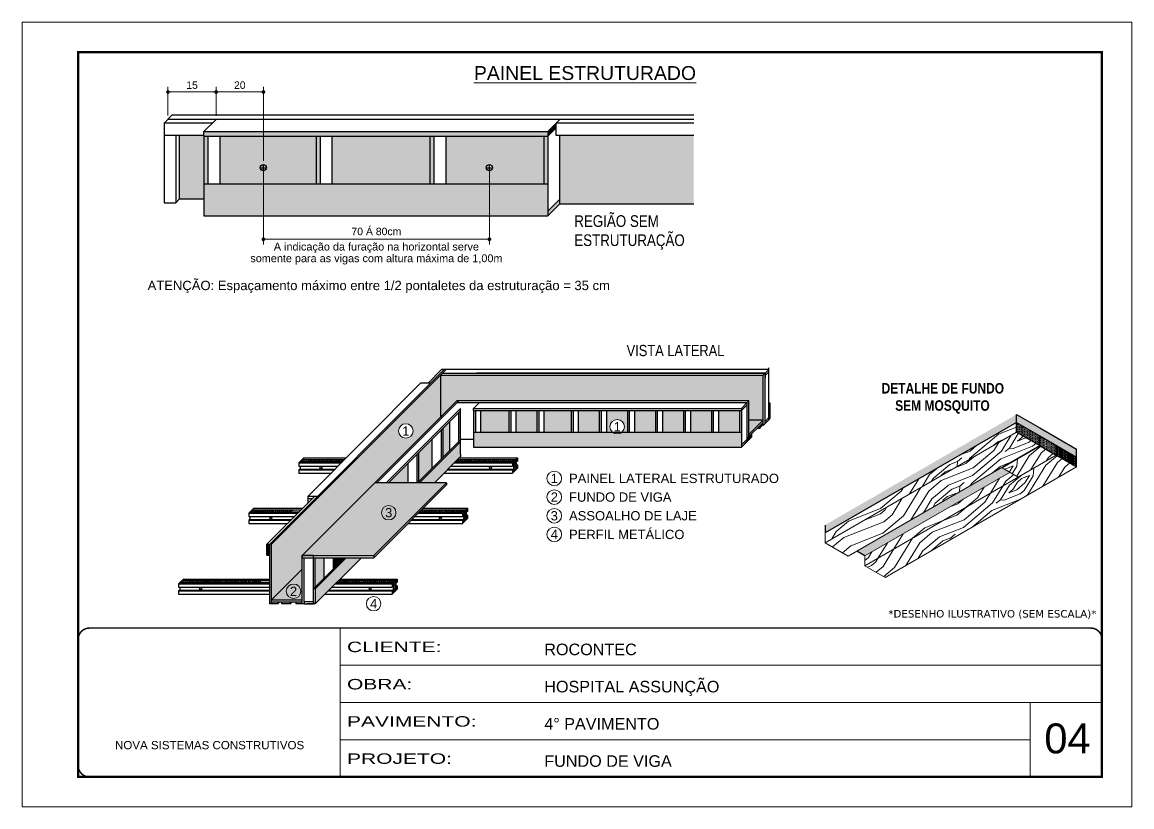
# Model space of a CAD drawing. Extents: x 3111 to 9365, y 861 to 5356.
# Drawn here: x 7866 to 9351, y 4306 to 5356 of the extents above; entities that cross this region are included whole.
import ezdxf
from ezdxf.enums import TextEntityAlignment as Align

# ---------------------------------------------------------------- set-up
doc = ezdxf.new("R2010")
doc.units = 0
doc.linetypes.add('CONTINUO', pattern=[0])
doc.linetypes.add('DASHED', pattern=[0.75, 0.5, -0.25])
for name, color, linetype, lineweight in [('CARIMBO', 255, 'Continuous', 9), ('Demarcação 1', 251, 'Continuous', 9), ('Folhas', 255, 'Continuous', 9), ('fundo', 100, 'Continuous', 9), ('Madeira', 126, 'Continuous', 18), ('SARRAFO DE PRESSAO', 251, 'DASHED', 9)]:
    doc.layers.add(name, color=color, linetype=linetype, lineweight=lineweight)
for name, color, linetype in [('COTA', 241, 'Continuous'), ('HACHURA MADEIRAS', 1, 'Continuous'), ('material do compensado', 7, 'Continuous'), ('texto', 7, 'Continuous')]:
    doc.layers.add(name, color=color, linetype=linetype)
doc.layers.add('Demarcação 2', color=254, linetype='Continuous', lineweight=9, true_color=0xe0e0e0)
doc.styles.add('ARIAL', font='arial.ttf')
doc.styles.add('CESAR1', font='arial.ttf', dxfattribs={"oblique": 15})
doc.styles.add('ROMANC', font='techb___.ttf', dxfattribs={"height": 2.5})
doc.styles.get("Standard").update_dxf_attribs({"font": 'arial.ttf'})
doc.styles.add('stylellllll', font='verdana.ttf', dxfattribs={"height": 2})
doc.styles.add('Tecnologia', font='')
doc.styles.add('texto', font='ARIALN.TTF')
doc.styles.get('Tecnologia').set_extended_font_data('Forgotten Futurist')
doc.dimstyles.new('1x', dxfattribs={"dimtxt": 10, "dimasz": 5, "dimexe": 7, "dimexo": 5, "dimgap": 4, "dimtad": 1, "dimdec": 1, "dimdsep": 46, "dimtxsty": 'Standard', "dimblk": 'DOT', "dimcen": 0.09, "dimclrd": 4, "dimclre": 4, "dimclrt": 2, "dimadec": 0, "dimazin": 2, "dimtfac": 1, "dimtdec": 1, "dimtmove": 0, "dimatfit": 3, "dimldrblk": 'DOT', "dimfxl": 1, "dimtolj": 1, "dimtzin": 0, "dimlwd": 9, "dimlwe": 9, "dimarcsym": 0})
pattern_1 = [(45, (5658.5056, 52995.7832), (0.99436891, 3.64601934), [4.6875, -0.9375, 0, -0.9375])]
pattern_2 = [(355, (-40468.17, 1958.94), (111.07494, 93.20294), [5.12645, -97.40264]), (85, (-40424.19, 1991.11), (-93.20294, 111.07494), [10.2529, -92.27619]), (40, (-40445.51, 1982.684), (8.936, 102.13894), [7.24881, -21.74642, 7.24881, -14.497615, 50.751904, -43.50449]), (40, (-40473.72, 1954.276), (8.936, 102.13894), [7.24983, -14.49967, 7.24983, -115.99871]), (40, (-40437.08, 1961.36), (8.936, 102.13894), [7.24983, -137.7482]), (40, (-40427.31, 1955.36), (8.936, 102.13894), [7.24983, -137.7482]), (40, (-40441.74, 1966.916), (8.936, 102.13894), [7.24983, -137.7482]), (40, (-40446.4, 1972.47), (8.936, 102.13894), [14.49967, -130.49838]), (40, (-40414.164, 2046.84), (8.936, 102.13894), [14.49967, -130.49838]), (40, (-40456.17, 1978.47), (8.936, 102.13894), [28.99933, -115.99871]), (40, (-40460.83, 1984.024), (8.936, 102.13894), [28.99933, -115.99871]), (40, (-40391.76, 2008.86), (8.936, 102.13894), [28.99933, -115.99871]), (40, (-40465.04, 1994.685), (8.936, 102.13894), [21.7497, -123.24834]), (40, (-40484.13, 2011.79), (8.936, 102.13894), [21.7497, -123.24834]), (40, (-40474.81, 2000.686), (8.936, 102.13894), [21.7497, -123.24834]), (40, (-40405.74, 2025.52), (8.936, 102.13894), [36.24951, -108.74853]), (40, (-40415.505, 2031.52), (8.936, 102.13894), [36.24951, -108.74853]), (40, (-40407.525, 2005.09), (8.936, 102.13894), [50.74931, -94.24873]), (21.56505, (-40457.06, 1968.257), (102.138945, -8.936), [11.4631, -217.79893]), (21.56505, (-40433.953, 1997.11), (102.138945, -8.936), [11.4631, -217.79893]), (21.56505, (-40439.954, 1987.344), (102.138945, -8.936), [11.4631, -217.79893]), (21.56505, (-40463.06, 1958.49), (102.138945, -8.936), [22.9262, -206.33583]), (21.56505, (-40438.613, 2002.665), (102.138945, -8.936), [34.3893, -194.87273]), (21.56505, (-40448.38, 2008.665), (102.138945, -8.936), [45.8524, -183.40963]), (21.56505, (-40458.147, 2014.666), (102.138945, -8.936), [45.8524, -183.40963]), (21.56505, (-40470.787, 2046.65), (102.138945, -8.936), [45.8524, -183.40963]), (21.56505, (-40471.68, 2036.434), (102.138945, -8.936), [57.3155, -171.94653]), (21.56505, (-40467.468, 2025.773), (102.138945, -8.936), [57.3155, -171.94653]), (58.43495, (-40435.293, 1981.79), (8.936, 102.138945), [11.4631, -217.79893]), (58.43495, (-40451.51, 1972.917), (8.936, 102.138945), [11.4631, -217.79893]), (58.43495, (-40468.17, 1958.936), (8.936, 102.138945), [22.9262, -206.33583]), (58.43495, (-40436.187, 1971.576), (8.936, 102.138945), [22.9262, -206.33583]), (58.43495, (-40478.83, 1954.723), (8.936, 102.138945), [34.3893, -194.87273]), (58.43495, (-40489.044, 1955.617), (8.936, 102.138945), [45.8524, -183.40963]), (58.43495, (-40396.67, 1952.68), (8.936, 102.138945), [45.8524, -183.40963]), (58.43495, (-40431.527, 1966.023), (8.936, 102.138945), [45.8524, -183.40963]), (58.43495, (-40411.993, 1954.02), (8.936, 102.138945), [57.3155, -171.94653]), (58.43495, (-40421.76, 1960.02), (8.936, 102.138945), [57.3155, -171.94653])]
pattern_3 = [(0, (-29575.652, -5795.0151), (0.82275303, 1.645506056), [0, -1.645506056])]

# ---------------------------------------------------------------- blocks, each defined once
blk = doc.blocks.new('9999999999')
at = {"color": 30, "linetype": 'CONTINUO'}
for p, q in [((98564.6, 34230.2), (98564.6, 34429.4)), ((98564.6, 34379.6), (99584, 34379.6)), ((98564.6, 34329.8), (99488, 34329.8)), ((99584, 34329.8), (99488, 34329.8)), ((99488, 34329.8), (99488, 34230.2)), ((98564.6, 34280), (99488, 34280))]:
    blk.add_line(p, q, dxfattribs=at)
at = {"color": 30, "linetype": 'CONTINUO', "const_width": 2}
blk.add_lwpolyline([(99584, 34230.2), (99584, 34414.4, 0.414214), (99569, 34429.4), (98229, 34429.4, 0.414214), (98214, 34414.4), (98214, 34245.2, 0.414214), (98229, 34230.2), (99584, 34230.2)], format="xyb", dxfattribs=at)
at = {"layer": 'Folhas'}
blk.add_lwpolyline([(98139, 34190.2), (99624, 34190.2), (99624, 35240.2), (98139, 35240.2)], close=True, dxfattribs=at)
at = {"layer": 'Folhas', "color": 30, "const_width": 3}
blk.add_lwpolyline([(98214, 34230.2), (99584, 34230.2), (99584, 35200.2), (98214, 35200.2)], close=True, dxfattribs=at)
at = {"color": 7, "linetype": 'Continuous', "ltscale": 5, "style": 'ARIAL'}
for s, height, p in [('ROCONTEC', 15.48, (98837.7, 34393.1)), ('HOSPITAL ASSUNÇÃO', 15.483, (98837.7, 34343.3)), ('4° PAVIMENTO', 15.483, (98837.7, 34293.5)), ('NOVA SISTEMAS CONSTRUTIVOS', 11.059, (98263.2, 34267.2)), ('FUNDO DE VIGA', 15.483, (98837.7, 34243.7))]:
    blk.add_text(s, height=height, dxfattribs=at).set_placement(p)
at = {"layer": 'Folhas', "color": 7, "style": 'Tecnologia', "width": 1.5}
for s, p in [('CLIENTE:', (98573.7, 34397.2)), ('OBRA:', (98573.7, 34347.3)), ('PAVIMENTO:', (98573.7, 34297.5)), ('PROJETO:', (98573.7, 34247.7))]:
    blk.add_text(s, height=14, dxfattribs=at).set_placement(p)
blk = doc.blocks.new('_Dot')
at = {"color": 0, "linetype": 'ByBlock', "lineweight": -2}
blk.add_line((-0.5, 0), (-1, 0), dxfattribs=at)
at = {"color": 0, "linetype": 'ByBlock', "const_width": 0.5}
blk.add_lwpolyline([(-0.25, 0, 1), (0.25, 0, 1)], format="xyb", close=True, dxfattribs=at)
blk = doc.blocks.new('*D17')
at = {"layer": 'COTA', "color": 4, "lineweight": 9, "transparency": 16777216}
for p, q in [((8061.1, 5231.7), (8061.1, 5270.1)), ((8066.1, 5263.1), (8120.5, 5263.1)), ((8125.5, 5231.3), (8125.5, 5270.1))]:
    blk.add_line(p, q, dxfattribs=at)
at = {"layer": 'Defpoints', "color": 0, "transparency": 16777216}
for p in [(8125.5, 5263.1), (8061.1, 5226.7), (8125.5, 5226.3)]:
    blk.add_point(p, dxfattribs=at)
at = {"layer": 'COTA', "color": 4, "lineweight": 9, "transparency": 16777216, "xscale": 5, "yscale": 5, "zscale": 5, "rotation": 180}
blk.add_blockref('_Dot', (8061.1, 5263.1), dxfattribs=at)
at = {"layer": 'COTA', "color": 4, "lineweight": 9, "transparency": 16777216, "xscale": 5, "yscale": 5, "zscale": 5}
blk.add_blockref('_Dot', (8125.5, 5263.1), dxfattribs=at)
at = {"layer": 'COTA', "color": 2, "transparency": 16777216, "insert": (8093.3, 5272.2), "char_height": 10, "attachment_point": 5}
blk.add_mtext('\\A1;15', dxfattribs=at)
blk = doc.blocks.new('*D18')
at = {"layer": 'COTA', "color": 4, "lineweight": 9, "transparency": 16777216}
for p, q in [((8125.5, 5231.3), (8125.5, 5270.1)), ((8130.5, 5263.1), (8183.8, 5263.1)), ((8188.8, 5170.9), (8188.8, 5270.1))]:
    blk.add_line(p, q, dxfattribs=at)
at = {"layer": 'Defpoints', "color": 0, "transparency": 16777216}
for p in [(8188.8, 5263.1), (8125.5, 5226.3), (8188.8, 5165.9)]:
    blk.add_point(p, dxfattribs=at)
at = {"layer": 'COTA', "color": 4, "lineweight": 9, "transparency": 16777216, "xscale": 5, "yscale": 5, "zscale": 5, "rotation": 180}
blk.add_blockref('_Dot', (8125.5, 5263.1), dxfattribs=at)
at = {"layer": 'COTA', "color": 4, "lineweight": 9, "transparency": 16777216, "xscale": 5, "yscale": 5, "zscale": 5}
blk.add_blockref('_Dot', (8188.8, 5263.1), dxfattribs=at)
at = {"layer": 'COTA', "color": 2, "transparency": 16777216, "insert": (8157.2, 5272.2), "char_height": 10, "attachment_point": 5}
blk.add_mtext('\\A1;20', dxfattribs=at)
blk = doc.blocks.new('*D19')
at = {"layer": 'COTA', "color": 4, "lineweight": 9, "transparency": 16777216}
for p, q in [((8188.8, 5160.9), (8188.8, 5059)), ((8491.3, 5160.9), (8491.3, 5059)), ((8193.8, 5066), (8486.3, 5066))]:
    blk.add_line(p, q, dxfattribs=at)
at = {"layer": 'Defpoints', "color": 0, "transparency": 16777216}
for p in [(8188.8, 5165.9), (8491.3, 5165.9), (8491.3, 5066)]:
    blk.add_point(p, dxfattribs=at)
at = {"layer": 'COTA', "color": 4, "lineweight": 9, "transparency": 16777216, "xscale": 5, "yscale": 5, "zscale": 5, "rotation": 180}
blk.add_blockref('_Dot', (8188.8, 5066), dxfattribs=at)
at = {"layer": 'COTA', "color": 4, "lineweight": 9, "transparency": 16777216, "xscale": 5, "yscale": 5, "zscale": 5}
blk.add_blockref('_Dot', (8491.3, 5066), dxfattribs=at)
at = {"layer": 'COTA', "color": 2, "transparency": 16777216, "insert": (8340, 5076.4), "char_height": 10, "attachment_point": 5}
blk.add_mtext('\\A1;70 Á 80cm', dxfattribs=at)

msp = doc.modelspace()

# ---------------------------------------------------------------- hatches: boundary and pattern name
for points in [[(8580.69, 5215.11), (8580.69, 5221.49), (8569.34, 5210.23), (8569.34, 5203.86)], [(8411.74, 5140.14), (8417.07, 5140.14), (8417.07, 5203.86), (8411.74, 5203.86)], [(8857.6, 4816.8), (8857.6, 4820.99), (8853.37, 4816.8), (8853.37, 4812.6)], [(8842.43, 4805.95), (8836.45, 4800.02), (8836.45, 4795.82), (8842.43, 4801.76)], [(8197.21, 4657.98), (8193.55, 4657.98), (8193.55, 4643.12), (8197.21, 4643.12)]]:
    msp.add_hatch(color=256).paths.add_polyline_path(points)
at = {"linetype": 'ByBlock', "ltscale": 2}
for points in [[(8109.18, 5140.15), (8114.5, 5140.15), (8114.5, 5203.75), (8109.18, 5203.75)], [(8569.34, 5210.23), (8109.29, 5210.23), (8109.29, 5203.86), (8569.34, 5203.86)], [(8259.36, 5140.14), (8264.69, 5140.14), (8264.69, 5203.75), (8259.36, 5203.75)], [(8867.23, 4846.59), (8865.21, 4846.59), (8865.21, 4844.35)], [(8450.31, 4792.65), (8452.66, 4795), (8452.66, 4836.44), (8450.31, 4834.09)], [(8469.96, 4807.89), (8472.4, 4807.89), (8472.4, 4836.6), (8469.96, 4836.6)], [(8517.24, 4807.89), (8519.68, 4807.89), (8519.68, 4836.6), (8517.24, 4836.6)], [(8554.77, 4807.89), (8557.21, 4807.89), (8557.21, 4836.6), (8554.77, 4836.6)], [(8600.7, 4807.89), (8603.14, 4807.89), (8603.14, 4836.6), (8600.7, 4836.6)], [(8638.24, 4807.89), (8640.67, 4807.89), (8640.68, 4836.6), (8638.24, 4836.6)], [(8675.77, 4807.89), (8678.21, 4807.89), (8678.21, 4836.6), (8675.77, 4836.6)], [(8713.3, 4807.89), (8715.74, 4807.89), (8715.74, 4836.6), (8713.3, 4836.6)], [(8750.84, 4807.89), (8753.28, 4807.89), (8753.28, 4836.6), (8750.84, 4836.6)], [(8788.37, 4807.89), (8790.81, 4807.89), (8790.81, 4836.6), (8788.37, 4836.6)], [(8825.9, 4807.89), (8828.34, 4807.89), (8828.34, 4836.6), (8825.9, 4836.6)], [(8426.97, 4771.79), (8429.32, 4774.14), (8429.32, 4813.44), (8426.97, 4811.09)], [(8450.42, 4792.76), (8450.42, 4795.24), (8397.02, 4741.84), (8397.02, 4739.95), (8397.61, 4739.95)], [(8396.91, 4780.7), (8394.56, 4778.34), (8394.56, 4739.85), (8396.91, 4739.85)], [(8299.75, 4639.82), (8297.18, 4639.82), (8255.73, 4598.37), (8258.29, 4598.37)], [(8282.54, 4625.18), (8284.89, 4627.53), (8284.89, 4639.72), (8282.54, 4639.72)]]:
    msp.add_hatch(color=256, dxfattribs=at).paths.add_polyline_path(points)
h = msp.add_hatch(color=256)
h.paths.add_polyline_path([(8569.34, 5103.6), (8569.34, 5097.23), (8585.57, 5113.32), (8585.57, 5119.69)])
h.paths.add_polyline_path([(8564.02, 5140.14), (8569.34, 5140.14), (8569.34, 5203.86), (8564.02, 5203.86)])
at = {"linetype": 'Continuous', "ltscale": 1.5}
h = msp.add_hatch(dxfattribs=at)
h.set_pattern_fill('ANSI36', color=256, scale=15, style=0)
h.set_pattern_definition(pattern_1)
h.paths.add_polyline_path([(8240.97, 4771.27), (8238.47, 4768.77), (8295.03, 4768.77), (8297.53, 4771.27)])
h = msp.add_hatch(dxfattribs=at)
h.set_pattern_fill('ANSI36', color=256, scale=15, style=0)
h.set_pattern_definition(pattern_1)
h.paths.add_polyline_path([(8526.66, 4771.27), (8448.93, 4771.27), (8446.43, 4768.77), (8524.16, 4768.77)])
h.paths.add_polyline_path([(8526.66, 4771.27), (8524.16, 4768.77), (8524.16, 4755.15), (8526.66, 4757.66)])
h = msp.add_hatch(dxfattribs=at)
h.set_pattern_fill('ANSI36', color=256, scale=15, style=0)
h.set_pattern_definition(pattern_1)
h.paths.add_polyline_path([(8173.99, 4703.9), (8171.49, 4701.4), (8228.05, 4701.4), (8230.55, 4703.9)])
h = msp.add_hatch(dxfattribs=at)
h.set_pattern_fill('ANSI36', color=256, scale=15, style=0)
h.set_pattern_definition(pattern_1)
h.paths.add_polyline_path([(8459.68, 4703.9), (8457.18, 4701.4), (8457.18, 4687.78), (8459.68, 4690.29)])
h.paths.add_polyline_path([(8400.68, 4703.9), (8398.17, 4701.4), (8457.18, 4701.4), (8459.68, 4703.9)])
h = msp.add_hatch(dxfattribs=at)
h.set_pattern_fill('ANSI36', color=256, scale=15, style=0)
h.set_pattern_definition(pattern_1)
h.paths.add_polyline_path([(8079.92, 4609.28), (8077.42, 4606.77), (8184.89, 4606.77), (8184.89, 4609.28)])
h = msp.add_hatch(dxfattribs=at)
h.set_pattern_fill('ANSI36', color=256, scale=15, style=0)
h.set_pattern_definition(pattern_1)
h.paths.add_polyline_path([(8365.61, 4609.28), (8363.1, 4606.77), (8363.1, 4593.16), (8365.61, 4595.67)])
h.paths.add_polyline_path([(8289.51, 4609.28), (8287, 4606.77), (8363.1, 4606.77), (8365.61, 4609.28)])
at = {"linetype": 'ByBlock', "ltscale": 2}
h = msp.add_hatch(color=256, dxfattribs=at)
h.paths.add_polyline_path([(8207.99, 4580.99), (8199.77, 4580.99), (8199.77, 4578.07), (8207.99, 4578.07)])
h.paths.add_polyline_path([(8224.29, 4580.99), (8213.5, 4580.99), (8213.5, 4578.07), (8224.29, 4578.07)])
h.paths.add_polyline_path([(8240.84, 4580.99), (8232.62, 4580.99), (8232.62, 4578.07), (8240.84, 4578.07)])
at = {"layer": 'Demarcação 1'}
h = msp.add_hatch(color=256, dxfattribs=at)
h.paths.add_polyline_path([(8219.5, 4594.88, 1), (8238.86, 4594.88, 1)], flags=17)
h.paths.add_polyline_path([(8240.84, 4642.59), (8425.88, 4827.63), (8425.88, 4884.1), (8425.88, 4884.1), (8199.77, 4657.99), (8199.77, 4583.55), (8240.84, 4624.62)])
h.paths.add_polyline_path([(8369.7, 4809.42, -1), (8389.05, 4809.42, -1)], flags=16)
h.paths.add_polyline_path([(8221.3, 4585.63), (8237.06, 4585.63), (8237.06, 4604.19), (8221.3, 4604.19)], flags=24)
h.paths.add_polyline_path([(8371.5, 4800.17), (8387.25, 4800.17), (8387.25, 4818.72), (8371.5, 4818.72)], flags=24)
for points in [[(8425.88, 4827.63), (8447.82, 4849.57), (8838.39, 4849.57), (8838.39, 4823.94), (8857.6, 4823.94), (8857.6, 4884.1), (8425.88, 4884.1)], [(8838.39, 4823.94), (8838.39, 4804.88), (8857.6, 4823.94)]]:
    msp.add_hatch(color=256, dxfattribs=at).paths.add_polyline_path(points)
h = msp.add_hatch(color=256, dxfattribs=at)
h.paths.add_polyline_path([(8199.77, 4583.55), (8240.84, 4583.55), (8240.84, 4624.62)])
h.paths.add_polyline_path([(8219.5, 4594.88, -1), (8238.86, 4594.88, -1)], flags=16)
h.paths.add_polyline_path([(8221.3, 4585.63), (8237.06, 4585.63), (8237.06, 4604.19), (8221.3, 4604.19)], flags=24)
at = {"layer": 'Demarcação 2'}
for points in [[(8109.29, 5203.86), (8109.29, 5203.86), (8109.29, 5204.92), (8076.3, 5204.92), (8076.3, 5119.7), (8109.29, 5119.7)], [(8130.84, 5140.15), (8259.47, 5140.14), (8259.47, 5203.86), (8130.84, 5203.86)], [(8281.02, 5140.14), (8411.74, 5140.14), (8411.74, 5203.86), (8281.02, 5203.86)], [(8585.57, 5204.92), (8585.57, 5113.32), (8764.85, 5113.32), (8764.85, 5204.92)], [(8569.34, 5140.14), (8109.29, 5140.15), (8109.29, 5103.6), (8109.29, 5097.23), (8569.34, 5097.23)], [(8479.93, 4807.89), (8517.34, 4807.89), (8517.34, 4836.71), (8479.93, 4836.71)], [(8527.21, 4807.89), (8554.88, 4807.89), (8554.88, 4836.71), (8527.21, 4836.71)], [(8564.74, 4807.89), (8600.81, 4807.89), (8600.81, 4836.71), (8564.74, 4836.71)], [(8610.68, 4807.89), (8638.34, 4807.89), (8638.34, 4836.71), (8610.68, 4836.71)], [(8685.74, 4807.89), (8713.41, 4807.89), (8713.41, 4836.71), (8685.74, 4836.71)], [(8723.28, 4807.89), (8750.94, 4807.89), (8750.94, 4836.71), (8723.28, 4836.71)], [(8760.81, 4807.89), (8788.48, 4807.89), (8788.48, 4836.71), (8760.81, 4836.71)], [(8798.34, 4807.89), (8826.01, 4807.89), (8826.01, 4836.71), (8798.34, 4836.71)], [(8429.43, 4774.25), (8438.1, 4782.92), (8438.1, 4821.88), (8429.43, 4813.21)], [(8397.02, 4741.84), (8414.76, 4759.58), (8414.76, 4798.54), (8397.02, 4780.8)], [(8828.45, 4807.89), (8668.78, 4807.89, -0.3830345), (8655.85, 4807.89), (8470.07, 4807.89), (8470.07, 4787.89), (8828.45, 4787.89)], [(8452.77, 4778.03), (8452.77, 4795.11), (8397.61, 4739.95), (8417.61, 4739.95), (8452.76, 4775.11)], [(8356.17, 4739.95), (8382.35, 4739.95), (8382.35, 4766.13)], [(8258.08, 4600.72), (8270.33, 4612.97), (8270.33, 4639.82), (8258.08, 4639.82)], [(8320.05, 4639.82), (8314.56, 4639.82), (8299.75, 4639.82), (8258.29, 4598.37), (8258.29, 4578.07)], [(8285, 4627.64), (8297.18, 4639.82), (8285, 4639.82)]]:
    msp.add_hatch(color=256, dxfattribs=at).paths.add_polyline_path(points)
h = msp.add_hatch(color=256, dxfattribs=at)
h.paths.add_polyline_path([(8487.07, 5161.68, -1), (8495.43, 5161.68, -1)], flags=16)
h.paths.add_polyline_path([(8433.29, 5140.14), (8564.02, 5140.14), (8564.02, 5203.86), (8433.29, 5203.86)])
h = msp.add_hatch(color=256, dxfattribs=at)
h.paths.add_polyline_path([(8671.99, 4815.09, -1), (8652.64, 4815.09, -1)], flags=16)
h.paths.add_polyline_path([(8654.44, 4805.84), (8670.19, 4805.84), (8670.19, 4824.39), (8654.44, 4824.39)], flags=24)
h.paths.add_polyline_path([(8648.21, 4807.89), (8675.88, 4807.89), (8675.88, 4836.71), (8648.21, 4836.71)])
h = msp.add_hatch(color=256, dxfattribs=at)
h.paths.add_polyline_path([(8240.84, 4642.59), (8243.41, 4642.59), (8255.73, 4642.59), (8336.48, 4642.59), (8433.84, 4739.95), (8338.2, 4739.95)])
h.paths.add_polyline_path([(8348.58, 4690.57), (8364.45, 4690.57), (8364.45, 4709.46), (8348.58, 4709.46)], flags=24)
at = {"layer": 'fundo'}
h = msp.add_hatch(color=252, dxfattribs=at)
h.dxf.hatch_style = 1
h.paths.add_polyline_path([(8940.49, 4683.61), (8940.49, 4672.95), (9196.64, 4820.84), (9196.64, 4831.49)])
h = msp.add_hatch(color=252, dxfattribs=at)
h.dxf.hatch_style = 1
h.paths.add_polyline_path([(9227.72, 4813.55), (9196.64, 4831.49), (9196.64, 4820.84), (9227.72, 4802.89), (9277.05, 4774.41), (9277.05, 4785.06)])
h = msp.add_hatch(color=252, dxfattribs=at)
h.dxf.hatch_style = 1
h.paths.add_polyline_path([(9188.01, 4754.1), (9177.64, 4760.08), (9177.64, 4760.96), (8982.85, 4648.5), (8993.77, 4642.19)])
at = {"layer": 'HACHURA MADEIRAS'}
h = msp.add_hatch(dxfattribs=at)
h.set_pattern_fill('DOTS', scale=1.036539)
h.set_pattern_definition(pattern_3)
h.paths.add_polyline_path([(9227.72, 4789.87), (9227.72, 4802.89), (9196.64, 4820.84), (9196.64, 4807.81)])
h = msp.add_hatch(dxfattribs=at)
h.set_pattern_fill('DOTS', scale=1.036539)
h.set_pattern_definition(pattern_3)
h.paths.add_polyline_path([(9228.48, 4802.46), (9228.48, 4789.43), (9249.61, 4777.23), (9249.61, 4790.25)])
h = msp.add_hatch(dxfattribs=at)
h.set_pattern_fill('DOTS', scale=1.036539)
h.set_pattern_definition(pattern_3)
h.paths.add_polyline_path([(9249.92, 4790.08), (9249.92, 4777.05), (9277.05, 4761.39), (9277.05, 4774.41)])
at = {"layer": 'Madeira'}
h = msp.add_hatch(dxfattribs=at)
h.set_pattern_fill('PATRON00077', color=256, scale=102.529099, angle=355, pattern_type=2)
h.set_pattern_definition(pattern_2)
h.paths.add_polyline_path([(8940.49, 4672.95), (8940.49, 4659.93), (9196.64, 4807.81), (9196.64, 4820.84)])
h = msp.add_hatch(dxfattribs=at)
h.set_pattern_fill('PATRON00077', color=256, scale=102.529099, angle=355, pattern_type=2)
h.set_pattern_definition([(355, (-9365.65, -67281.63), (111.07494, 93.20294), [5.12645, -97.40264]), (85, (-9321.67, -67249.46), (-93.20294, 111.07494), [10.25291, -92.27619]), (40, (-9342.99, -67257.886), (8.936, 102.138945), [7.248807, -21.74642, 7.248807, -14.497615, 50.751904, -43.504487]), (40, (-9371.205, -67286.29), (8.936, 102.138945), [7.24983, -14.499665, 7.24983, -115.99871]), (40, (-9334.56, -67279.21), (8.936, 102.138945), [7.24983, -137.74821]), (40, (-9324.795, -67285.21), (8.936, 102.138945), [7.24983, -137.74821]), (40, (-9339.22, -67273.65), (8.936, 102.138945), [7.24983, -137.74821]), (40, (-9343.88, -67268.1), (8.936, 102.138945), [14.49967, -130.49838]), (40, (-9311.646, -67193.73), (8.936, 102.138945), [14.49967, -130.49838]), (40, (-9353.65, -67262.1), (8.936, 102.138945), [28.99933, -115.99871]), (40, (-9358.31, -67256.545), (8.936, 102.138945), [28.99933, -115.99871]), (40, (-9289.24, -67231.71), (8.936, 102.138945), [28.99933, -115.99871]), (40, (-9362.52, -67245.885), (8.936, 102.138945), [21.7497, -123.24834]), (40, (-9381.61, -67228.78), (8.936, 102.138945), [21.7497, -123.24834]), (40, (-9372.29, -67239.884), (8.936, 102.138945), [21.7497, -123.24834]), (40, (-9303.22, -67215.05), (8.936, 102.138945), [36.24951, -108.74853]), (40, (-9312.99, -67209.05), (8.936, 102.138945), [36.24951, -108.74853]), (40, (-9305.01, -67235.48), (8.936, 102.138945), [50.74931, -94.24873]), (21.56505, (-9354.544, -67272.313), (102.138945, -8.936), [11.4631, -217.79893]), (21.56505, (-9331.435, -67243.46), (102.138945, -8.936), [11.4631, -217.79893]), (21.56505, (-9337.436, -67253.226), (102.138945, -8.936), [11.4631, -217.79893]), (21.56505, (-9360.544, -67282.08), (102.138945, -8.936), [22.9262, -206.33583]), (21.56505, (-9336.095, -67237.905), (102.138945, -8.936), [34.3893, -194.87273]), (21.56505, (-9345.86, -67231.904), (102.138945, -8.936), [45.8524, -183.40963]), (21.56505, (-9355.63, -67225.904), (102.138945, -8.936), [45.8524, -183.40963]), (21.56505, (-9368.27, -67193.92), (102.138945, -8.936), [45.8524, -183.40963]), (21.56505, (-9369.163, -67204.136), (102.138945, -8.936), [57.31551, -171.94653]), (21.56505, (-9364.95, -67214.796), (102.138945, -8.936), [57.31551, -171.94653]), (58.43495, (-9332.775, -67258.78), (8.936, 102.138945), [11.4631, -217.79893]), (58.43495, (-9348.99, -67267.653), (8.936, 102.138945), [11.4631, -217.79893]), (58.43495, (-9365.65, -67281.633), (8.936, 102.138945), [22.9262, -206.33583]), (58.43495, (-9333.67, -67268.993), (8.936, 102.138945), [22.9262, -206.33583]), (58.43495, (-9376.31, -67285.847), (8.936, 102.138945), [34.3893, -194.87273]), (58.43495, (-9386.526, -67284.953), (8.936, 102.138945), [45.8524, -183.40963]), (58.43495, (-9294.154, -67287.89), (8.936, 102.138945), [45.8524, -183.40963]), (58.43495, (-9329.01, -67274.547), (8.936, 102.138945), [45.8524, -183.40963]), (58.43495, (-9309.475, -67286.55), (8.936, 102.138945), [57.31551, -171.94653]), (58.43495, (-9319.24, -67280.548), (8.936, 102.138945), [57.31551, -171.94653])])
h.paths.add_polyline_path([(8940.49, 4659.93), (8971.57, 4641.98), (9227.72, 4789.87), (9196.64, 4807.81)])
h = msp.add_hatch(dxfattribs=at)
h.set_pattern_fill('PATRON00077', color=256, scale=102.529099, angle=355, pattern_type=2)
h.set_pattern_definition([(355, (-40490.13, 1971.68), (111.07494, 93.20294), [5.12645, -97.40264]), (85, (-40446.15, 2003.85), (-93.20294, 111.07494), [10.2529, -92.27619]), (40, (-40467.47, 1995.42), (8.936, 102.13894), [7.24881, -21.74642, 7.24881, -14.497615, 50.751904, -43.50449]), (40, (-40495.69, 1967.016), (8.936, 102.13894), [7.24983, -14.49967, 7.24983, -115.99871]), (40, (-40459.045, 1974.1), (8.936, 102.13894), [7.24983, -137.7482]), (40, (-40449.28, 1968.1), (8.936, 102.13894), [7.24983, -137.7482]), (40, (-40463.705, 1979.656), (8.936, 102.13894), [7.24983, -137.7482]), (40, (-40468.365, 1985.21), (8.936, 102.13894), [14.49967, -130.49838]), (40, (-40436.13, 2059.58), (8.936, 102.13894), [14.49967, -130.49838]), (40, (-40478.13, 1991.21), (8.936, 102.13894), [28.99933, -115.99871]), (40, (-40482.79, 1996.764), (8.936, 102.13894), [28.99933, -115.99871]), (40, (-40413.72, 2021.6), (8.936, 102.13894), [28.99933, -115.99871]), (40, (-40487.006, 2007.424), (8.936, 102.13894), [21.7497, -123.24834]), (40, (-40506.09, 2024.53), (8.936, 102.13894), [21.7497, -123.24834]), (40, (-40496.77, 2013.425), (8.936, 102.13894), [21.7497, -123.24834]), (40, (-40427.7, 2038.26), (8.936, 102.13894), [36.24951, -108.74853]), (40, (-40437.47, 2044.26), (8.936, 102.13894), [36.24951, -108.74853]), (40, (-40429.49, 2017.83), (8.936, 102.13894), [50.74931, -94.24873]), (21.56505, (-40479.026, 1980.996), (102.138945, -8.936), [11.4631, -217.79893]), (21.56505, (-40455.917, 2009.85), (102.138945, -8.936), [11.4631, -217.79893]), (21.56505, (-40461.918, 2000.083), (102.138945, -8.936), [11.4631, -217.79893]), (21.56505, (-40485.026, 1971.23), (102.138945, -8.936), [22.9262, -206.33583]), (21.56505, (-40460.577, 2015.404), (102.138945, -8.936), [34.3893, -194.87273]), (21.56505, (-40470.344, 2021.405), (102.138945, -8.936), [45.8524, -183.40963]), (21.56505, (-40480.11, 2027.405), (102.138945, -8.936), [45.8524, -183.40963]), (21.56505, (-40492.75, 2059.387), (102.138945, -8.936), [45.8524, -183.40963]), (21.56505, (-40493.645, 2049.174), (102.138945, -8.936), [57.3155, -171.94653]), (21.56505, (-40489.43, 2038.513), (102.138945, -8.936), [57.3155, -171.94653]), (58.43495, (-40457.258, 1994.53), (8.936, 102.138945), [11.4631, -217.79893]), (58.43495, (-40473.47, 1985.656), (8.936, 102.138945), [11.4631, -217.79893]), (58.43495, (-40490.133, 1971.676), (8.936, 102.138945), [22.9262, -206.33583]), (58.43495, (-40458.15, 1984.316), (8.936, 102.138945), [22.9262, -206.33583]), (58.43495, (-40500.794, 1967.462), (8.936, 102.138945), [34.3893, -194.87273]), (58.43495, (-40511.01, 1968.356), (8.936, 102.138945), [45.8524, -183.40963]), (58.43495, (-40418.636, 1965.42), (8.936, 102.138945), [45.8524, -183.40963]), (58.43495, (-40453.49, 1978.76), (8.936, 102.138945), [45.8524, -183.40963]), (58.43495, (-40433.957, 1966.76), (8.936, 102.138945), [57.3155, -171.94653]), (58.43495, (-40443.724, 1972.76), (8.936, 102.138945), [57.3155, -171.94653])])
h.paths.add_polyline_path([(9198.78, 4747.88), (9249.61, 4777.23), (9227.95, 4789.79), (9177.64, 4760.08)])
h = msp.add_hatch(dxfattribs=at)
h.set_pattern_fill('PATRON00077', color=256, scale=102.529099, angle=355, pattern_type=2)
h.set_pattern_definition(pattern_2)
h.paths.add_polyline_path([(9020.92, 4613.51), (9277.05, 4761.39), (9249.92, 4777.05), (8993.87, 4629.22)])
h = msp.add_hatch(dxfattribs=at)
h.set_pattern_fill('PATRON00077', color=256, scale=102.529099, angle=355, pattern_type=2)
h.set_pattern_definition(pattern_2)
h.paths.add_polyline_path([(9199.14, 4747.67), (9187.86, 4754.18), (8993.7, 4642.15), (8993.77, 4629.17)])

# ---------------------------------------------------------------- linework, layer by layer
at = {"linetype": 'ByBlock', "ltscale": 2}
for p, q in [((8055.86, 5221.49), (8066.3, 5231.93)), ((8055.86, 5221.49), (8055.86, 5204.92)), ((8125.51, 5226.32), (8109.29, 5210.23)), ((8585.57, 5226.32), (8569.34, 5210.23)), ((8580.69, 5215.11), (8569.34, 5203.86)), ((8580.69, 5204.92), (8580.69, 5221.49)), ((8055.86, 5204.92), (8055.86, 5114.86)), ((8071.46, 5204.92), (8071.46, 5114.86)), ((8076.3, 5204.92), (8076.3, 5119.7)), ((8109.29, 5210.23), (8569.35, 5210.23)), ((8109.29, 5203.86), (8109.29, 5210.23)), ((8109.29, 5203.86), (8109.29, 5097.23)), ((8109.29, 5203.86), (8109.29, 5103.6)), ((8109.29, 5203.86), (8569.34, 5203.86)), ((8114.61, 5203.86), (8114.61, 5140.15)), ((8130.84, 5140.15), (8130.84, 5203.86)), ((8259.47, 5203.86), (8259.47, 5140.14)), ((8264.8, 5203.86), (8264.8, 5140.14)), ((8281.02, 5140.14), (8281.02, 5203.86)), ((8411.74, 5203.86), (8411.74, 5140.14)), ((8417.07, 5203.86), (8417.07, 5140.14)), ((8433.29, 5140.14), (8433.29, 5203.86)), ((8564.02, 5203.86), (8564.02, 5140.14)), ((8569.34, 5210.23), (8569.34, 5097.23)), ((8585.57, 5113.32), (8585.57, 5204.92)), ((8071.46, 5114.86), (8076.3, 5119.7)), ((8109.29, 5119.7), (8076.3, 5119.7)), ((8109.29, 5119.7), (8076.3, 5119.7)), ((8585.57, 5119.69), (8569.34, 5103.6)), ((8585.57, 5113.32), (8569.34, 5097.23)), ((8865.21, 4888.79), (8860.16, 4883.79)), ((8340.77, 4739.95), (8450.38, 4849.57)), ((8477.5, 4847), (8470.07, 4839.63)), ((8835.88, 4847), (8828.45, 4839.63)), ((8835.88, 4844.08), (8828.45, 4836.71)), ((8835.88, 4847), (8838.39, 4849.57)), ((8835.88, 4847), (8835.88, 4795.25)), ((8865.21, 4844.35), (8867.23, 4846.59)), ((8867.23, 4846.59), (8865.21, 4846.59)), ((8867.23, 4826.59), (8867.23, 4846.59)), ((8450.42, 4792.76), (8450.42, 4834.2)), ((8452.77, 4778.03), (8452.77, 4836.55)), ((8470.07, 4839.63), (8828.45, 4839.63)), ((8470.07, 4836.71), (8470.07, 4839.63)), ((8470.07, 4836.71), (8828.45, 4836.71)), ((8470.07, 4836.71), (8470.07, 4787.89)), ((8470.07, 4836.71), (8470.07, 4807.89)), ((8472.51, 4836.71), (8472.51, 4807.89)), ((8479.93, 4807.89), (8479.93, 4836.71)), ((8517.34, 4836.71), (8517.34, 4807.89)), ((8519.78, 4836.71), (8519.78, 4807.89)), ((8527.21, 4807.89), (8527.21, 4836.71)), ((8554.88, 4836.71), (8554.88, 4807.89)), ((8557.32, 4836.71), (8557.32, 4807.89)), ((8564.74, 4807.89), (8564.74, 4836.71)), ((8600.81, 4836.71), (8600.81, 4807.89)), ((8603.25, 4836.71), (8603.25, 4807.89)), ((8610.68, 4807.89), (8610.68, 4836.71)), ((8638.34, 4836.71), (8638.34, 4807.89)), ((8640.78, 4836.71), (8640.78, 4807.89)), ((8648.21, 4807.89), (8648.21, 4836.71)), ((8675.88, 4836.71), (8675.88, 4807.89)), ((8678.32, 4836.71), (8678.31, 4807.89)), ((8685.74, 4807.89), (8685.74, 4836.71)), ((8713.41, 4836.71), (8713.41, 4807.89)), ((8715.85, 4836.71), (8715.85, 4807.89)), ((8723.28, 4807.89), (8723.28, 4836.71)), ((8750.94, 4836.71), (8750.94, 4807.89)), ((8753.38, 4836.71), (8753.38, 4807.89)), ((8760.81, 4807.89), (8760.81, 4836.71)), ((8788.48, 4836.71), (8788.48, 4807.89)), ((8790.92, 4836.71), (8790.92, 4807.89)), ((8798.34, 4807.89), (8798.34, 4836.71)), ((8826.01, 4836.71), (8826.01, 4807.89)), ((8828.45, 4839.63), (8828.45, 4836.71)), ((8828.45, 4836.71), (8828.45, 4787.89)), ((8865.21, 4824.35), (8867.23, 4826.59)), ((8429.43, 4774.25), (8429.43, 4813.55)), ((8438.1, 4782.92), (8438.1, 4821.88)), ((8865.21, 4824.35), (8857.6, 4816.8)), ((8452.77, 4797.59), (8395.13, 4739.95)), ((8414.76, 4759.58), (8414.76, 4798.87)), ((8427.08, 4771.9), (8427.08, 4811.19)), ((8470.07, 4798.18), (8452.77, 4798.18)), ((8835.88, 4798.17), (8828.45, 4790.81)), ((8842.43, 4801.76), (8832.05, 4791.46)), ((8838.39, 4797.74), (8835.88, 4795.25)), ((8835.88, 4795.25), (8828.45, 4787.89)), ((8238.47, 4768.77), (8295.03, 4768.77)), ((8240.97, 4771.27), (8297.53, 4771.27)), ((8243.04, 4773.34), (8299.58, 4773.34)), ((8394.67, 4739.95), (8394.67, 4778.45)), ((8397.02, 4739.95), (8397.02, 4780.8)), ((8446.43, 4768.77), (8524.16, 4768.77)), ((8448.93, 4771.27), (8526.66, 4771.27)), ((8451, 4773.34), (8528.73, 4773.34)), ((8452.77, 4778.03), (8452.76, 4775.11)), ((8523.53, 4767.23), (8523.53, 4755.3)), ((8524.16, 4768.77), (8524.16, 4755.15)), ((8526.66, 4771.27), (8526.66, 4757.66)), ((8527.29, 4770.98), (8527.29, 4759.06)), ((8527.29, 4768.52), (8528.11, 4768.52)), ((8528.11, 4771.8), (8528.11, 4768.52)), ((8236.4, 4766.7), (8236.4, 4762.51)), ((8236.4, 4766.7), (8279.64, 4766.7)), ((8236.4, 4766.7), (8292.98, 4766.7)), ((8236.4, 4762.51), (8288.81, 4762.51)), ((8236.4, 4757.64), (8283.97, 4757.64)), ((8236.4, 4753.09), (8266.11, 4753.09)), ((8236.4, 4753.09), (8279.44, 4753.09)), ((8237.04, 4758.27), (8284.6, 4758.27)), ((8237.84, 4762.51), (8237.84, 4758.27)), ((8430.74, 4753.09), (8522.09, 4753.09)), ((8435.29, 4757.64), (8522.09, 4757.64)), ((8435.93, 4758.27), (8522.73, 4758.27)), ((8440.17, 4762.51), (8522.09, 4762.51)), ((8444.36, 4766.7), (8522.09, 4766.7)), ((8522.09, 4766.7), (8522.09, 4762.51)), ((8522.73, 4766.42), (8522.73, 4763.14)), ((8522.73, 4755.3), (8523.53, 4755.3)), ((8527.29, 4764.28), (8528.73, 4764.28)), ((8527.29, 4763.65), (8528.11, 4763.65)), ((8527.29, 4759.88), (8528.11, 4759.88)), ((8528.11, 4763.65), (8528.11, 4759.88)), ((8433.96, 4739.95), (8433.96, 4737.19)), ((8248.54, 4712.98), (8248.54, 4722)), ((8248.54, 4719.08), (8254.64, 4719.08)), ((8169.42, 4699.33), (8212.66, 4699.33)), ((8169.42, 4699.33), (8234.89, 4699.33)), ((8169.42, 4699.33), (8169.42, 4695.14)), ((8169.42, 4695.14), (8230.7, 4695.14)), ((8170.86, 4695.14), (8170.86, 4690.9)), ((8171.49, 4701.4), (8236.96, 4701.4)), ((8173.99, 4703.9), (8239.46, 4703.9)), ((8176.06, 4705.97), (8241.53, 4705.97)), ((8391.89, 4695.14), (8455.11, 4695.14)), ((8396.09, 4699.33), (8455.11, 4699.33)), ((8398.16, 4701.4), (8457.18, 4701.4)), ((8400.66, 4703.9), (8459.68, 4703.9)), ((8402.73, 4705.97), (8461.75, 4705.97)), ((8455.11, 4699.33), (8455.11, 4695.14)), ((8455.75, 4699.05), (8455.75, 4695.77)), ((8456.55, 4699.86), (8456.55, 4687.93)), ((8457.18, 4701.4), (8457.18, 4687.78)), ((8459.68, 4703.9), (8459.68, 4690.29)), ((8460.31, 4703.61), (8460.31, 4691.69)), ((8460.31, 4701.15), (8461.13, 4701.15)), ((8460.31, 4696.91), (8461.75, 4696.91)), ((8460.31, 4696.28), (8461.13, 4696.28)), ((8461.13, 4704.43), (8461.13, 4701.15)), ((8461.13, 4696.28), (8461.13, 4692.51)), ((8169.42, 4690.27), (8225.82, 4690.27)), ((8169.42, 4685.72), (8199.13, 4685.72)), ((8169.42, 4685.72), (8221.27, 4685.72)), ((8170.06, 4690.9), (8226.46, 4690.9)), ((8382.47, 4685.72), (8455.11, 4685.72)), ((8387.02, 4690.27), (8455.11, 4690.27)), ((8387.66, 4690.9), (8455.75, 4690.9)), ((8455.75, 4687.93), (8456.55, 4687.93)), ((8460.31, 4692.51), (8461.13, 4692.51)), ((8193.55, 4643.12), (8193.55, 4657.98)), ((8197.21, 4657.99), (8199.77, 4657.99)), ((8193.55, 4643.12), (8197.21, 4643.12)), ((8240.84, 4642.59), (8243.41, 4642.59)), ((8246.62, 4639.82), (8314.56, 4639.82)), ((8255.73, 4580.99), (8255.73, 4639.82)), ((8258.08, 4600.72), (8258.08, 4639.69)), ((8270.33, 4612.97), (8270.33, 4639.82)), ((8282.65, 4625.29), (8282.65, 4639.82)), ((8285, 4627.64), (8285, 4639.82)), ((8336.48, 4642.59), (8336.48, 4639.82)), ((8075.35, 4604.71), (8171.55, 4604.71)), ((8075.35, 4604.71), (8197.21, 4604.71)), ((8075.35, 4604.71), (8075.35, 4600.51)), ((8077.42, 4606.77), (8197.21, 4606.77)), ((8079.92, 4609.28), (8197.21, 4609.28)), ((8081.99, 4611.35), (8197.21, 4611.35)), ((8284.93, 4604.71), (8361.04, 4604.71)), ((8287, 4606.77), (8363.1, 4606.77)), ((8289.51, 4609.28), (8365.61, 4609.28)), ((8291.57, 4611.35), (8367.68, 4611.35)), ((8361.04, 4604.71), (8361.04, 4600.51)), ((8361.67, 4604.43), (8361.67, 4601.15)), ((8362.48, 4605.23), (8362.48, 4593.31)), ((8363.1, 4606.77), (8363.1, 4593.16)), ((8365.61, 4609.28), (8365.61, 4595.67)), ((8366.23, 4608.99), (8366.23, 4597.07)), ((8366.23, 4606.53), (8367.05, 4606.53)), ((8367.05, 4609.81), (8367.05, 4606.53)), ((8075.35, 4600.51), (8197.21, 4600.51)), ((8075.35, 4595.64), (8197.21, 4595.64)), ((8075.35, 4591.09), (8171.55, 4591.09)), ((8075.35, 4591.09), (8197.21, 4591.09)), ((8075.98, 4596.28), (8197.21, 4596.28)), ((8076.79, 4600.51), (8076.79, 4596.28)), ((8271.32, 4591.09), (8361.04, 4591.09)), ((8275.87, 4595.64), (8361.04, 4595.64)), ((8276.51, 4596.28), (8361.67, 4596.28)), ((8280.74, 4600.51), (8361.04, 4600.51)), ((8361.67, 4593.31), (8362.48, 4593.31)), ((8366.23, 4602.29), (8367.68, 4602.29)), ((8366.23, 4601.66), (8367.05, 4601.66)), ((8366.23, 4597.89), (8367.05, 4597.89)), ((8367.05, 4601.66), (8367.05, 4597.89)), ((8255.73, 4580.99), (8255.73, 4578.07))]:
    msp.add_line(p, q, dxfattribs=at)
for p, q in [((8764.85, 5231.93), (8066.3, 5231.93)), ((8120.64, 5221.49), (8055.86, 5221.49)), ((8764.85, 5226.32), (8060.7, 5226.32)), ((8764.85, 5221.49), (8580.69, 5221.49)), ((8109.29, 5204.92), (8055.86, 5204.92)), ((8764.85, 5204.92), (8580.69, 5204.92)), ((8109.16, 5140.15), (8569.34, 5140.14)), ((8055.86, 5114.86), (8071.46, 5114.86)), ((8109.29, 5097.23), (8569.34, 5097.23)), ((8430.93, 4891.71), (8197.21, 4657.99)), ((8433.5, 4891.71), (8199.77, 4657.99)), ((8427.27, 4891.71), (8409.18, 4873.62)), ((8865.21, 4891.71), (8427.27, 4891.71)), ((8428.45, 4886.67), (8860.16, 4886.67)), ((8860.16, 4886.67), (8474.55, 4886.67)), ((8860.16, 4886.67), (8857.6, 4884.1)), ((8865.21, 4891.71), (8860.16, 4886.67)), ((8860.16, 4819.34), (8860.16, 4886.67)), ((8860.16, 4886.67), (8860.16, 4880.51)), ((8865.21, 4826.59), (8865.21, 4893.95)), ((8865.21, 4824.35), (8865.21, 4891.71)), ((8399.28, 4873.62), (8248.54, 4722)), ((8412.84, 4873.62), (8399.28, 4873.62)), ((8425.88, 4884.1), (8857.6, 4884.1)), ((8425.88, 4884.1), (8425.88, 4827.63)), ((8857.6, 4816.8), (8857.6, 4884.1)), ((8447.82, 4849.57), (8240.84, 4642.59)), ((8838.39, 4849.57), (8447.82, 4849.57)), ((8835.88, 4847), (8447.82, 4847)), ((8838.39, 4797.74), (8838.39, 4849.57)), ((8353.09, 4739.95), (8452.77, 4839.63)), ((8356.17, 4739.95), (8452.77, 4836.55)), ((8452.77, 4787.89), (8452.77, 4839.63)), ((8865.21, 4827.27), (8860.16, 4822.22)), ((8857.6, 4820.99), (8836.45, 4800.02)), ((8857.6, 4823.94), (8838.39, 4804.88)), ((8853.37, 4812.6), (8849.14, 4812.6)), ((8853.37, 4816.8), (8853.37, 4812.6)), ((8470.07, 4807.89), (8828.45, 4807.89)), ((8842.43, 4801.76), (8842.43, 4805.95)), ((8452.76, 4795.11), (8397.61, 4739.95)), ((8470.07, 4787.89), (8828.45, 4787.89)), ((8243.04, 4773.34), (8236.4, 4766.7)), ((8452.76, 4775.11), (8417.61, 4739.95)), ((8528.73, 4773.34), (8522.09, 4766.7)), ((8523.53, 4767.23), (8522.73, 4766.42)), ((8528.11, 4771.8), (8527.29, 4770.98)), ((8528.73, 4769.15), (8528.11, 4768.52)), ((8382.35, 4739.95), (8382.35, 4766.13)), ((8522.73, 4763.14), (8522.09, 4762.51)), ((8528.73, 4759.73), (8522.09, 4753.09)), ((8523.53, 4755.3), (8522.73, 4754.5)), ((8528.11, 4759.88), (8527.29, 4759.06)), ((8528.73, 4764.28), (8528.11, 4763.65)), ((8336.48, 4642.59), (8433.84, 4739.95)), ((8336.6, 4639.82), (8433.96, 4737.19)), ((8433.96, 4739.95), (8338.2, 4739.95)), ((8257.56, 4722), (8193.55, 4657.99)), ((8248.54, 4722), (8261.22, 4722)), ((8176.06, 4705.97), (8169.42, 4699.33)), ((8461.75, 4705.97), (8455.11, 4699.33)), ((8455.75, 4695.77), (8455.11, 4695.14)), ((8456.55, 4699.86), (8455.75, 4699.05)), ((8461.13, 4704.43), (8460.31, 4703.61)), ((8461.75, 4701.78), (8461.13, 4701.15)), ((8461.75, 4696.91), (8461.13, 4696.28)), ((8461.75, 4692.36), (8455.11, 4685.72)), ((8456.55, 4687.93), (8455.75, 4687.13)), ((8461.13, 4692.51), (8460.31, 4691.69)), ((8193.55, 4657.98), (8197.21, 4657.98)), ((8197.21, 4580.99), (8197.21, 4657.99)), ((8199.77, 4578.07), (8199.77, 4657.99)), ((8240.84, 4578.07), (8240.84, 4642.59)), ((8240.84, 4642.59), (8336.48, 4642.59)), ((8240.84, 4642.59), (8240.84, 4639.82)), ((8240.84, 4639.82), (8247.75, 4639.82)), ((8255.73, 4642.59), (8243.41, 4642.59)), ((8243.41, 4580.99), (8243.41, 4639.82)), ((8243.41, 4639.82), (8243.41, 4639.51)), ((8255.73, 4578.07), (8255.73, 4642.59)), ((8297.18, 4639.82), (8255.73, 4598.37)), ((8320.05, 4639.82), (8258.29, 4578.07)), ((8299.75, 4639.82), (8258.29, 4598.37)), ((8314.56, 4639.82), (8336.6, 4639.82)), ((8240.84, 4624.62), (8199.77, 4583.55)), ((8081.99, 4611.35), (8075.35, 4604.71)), ((8367.68, 4611.35), (8361.04, 4604.71)), ((8362.48, 4605.23), (8361.67, 4604.43)), ((8367.05, 4609.81), (8366.23, 4608.99)), ((8367.68, 4607.16), (8367.05, 4606.53)), ((8258.29, 4598.37), (8255.73, 4598.37)), ((8258.29, 4598.37), (8258.29, 4578.07)), ((8361.67, 4601.15), (8361.04, 4600.51)), ((8367.68, 4597.74), (8361.04, 4591.09)), ((8362.48, 4593.31), (8361.67, 4592.51)), ((8367.05, 4597.89), (8366.23, 4597.07)), ((8367.68, 4602.29), (8367.05, 4601.66)), ((8197.21, 4578.07), (8197.21, 4580.99)), ((8207.99, 4578.07), (8197.21, 4578.07)), ((8199.77, 4583.55), (8240.84, 4583.55)), ((8199.77, 4580.99), (8240.84, 4580.99)), ((8199.77, 4580.99), (8207.99, 4580.99)), ((8207.99, 4580.99), (8207.99, 4578.07)), ((8207.99, 4578.07), (8210.91, 4580.99)), ((8213.5, 4580.99), (8224.29, 4580.99)), ((8213.5, 4578.07), (8213.5, 4580.99)), ((8224.29, 4578.07), (8213.5, 4578.07)), ((8224.29, 4578.07), (8227.21, 4580.99)), ((8224.29, 4580.99), (8224.29, 4578.07)), ((8232.62, 4580.99), (8240.84, 4580.99)), ((8232.62, 4578.07), (8232.62, 4580.99)), ((8243.41, 4578.07), (8232.62, 4578.07)), ((8243.41, 4580.99), (8243.41, 4578.07)), ((8255.73, 4580.99), (8243.41, 4580.99)), ((8243.41, 4578.07), (8255.73, 4578.07)), ((8258.29, 4578.07), (8247.51, 4578.07))]:
    msp.add_line(p, q)
at = {"linetype": 'Continuous', "ltscale": 1.5}
for p, q in [((8184.61, 5161.68), (8192.98, 5161.68)), ((8188.79, 5157.49), (8188.79, 5165.86)), ((8487.07, 5161.68), (8495.43, 5161.68)), ((8491.25, 5157.49), (8491.25, 5165.86)), ((8585.57, 5113.32), (8764.85, 5113.32))]:
    msp.add_line(p, q, dxfattribs=at)
at = {"color": 0}
msp.add_line((8857.6, 4823.94), (8838.39, 4823.94), dxfattribs=at)
at = {"ltscale": 2}
for p, q in [((8528.73, 4773.34), (8528.73, 4769.15)), ((8237.04, 4758.27), (8236.4, 4757.64)), ((8236.4, 4757.64), (8236.4, 4753.09)), ((8522.73, 4758.27), (8522.09, 4757.64)), ((8522.09, 4757.64), (8522.09, 4753.09)), ((8522.73, 4758.27), (8522.73, 4754.5)), ((8528.73, 4764.28), (8528.73, 4759.73)), ((8461.75, 4705.97), (8461.75, 4701.78)), ((8461.75, 4696.91), (8461.75, 4692.36)), ((8170.06, 4690.9), (8169.42, 4690.27)), ((8169.42, 4690.27), (8169.42, 4685.72)), ((8455.75, 4690.9), (8455.11, 4690.27)), ((8455.11, 4690.27), (8455.11, 4685.72)), ((8455.75, 4690.9), (8455.75, 4687.13)), ((8367.68, 4611.35), (8367.68, 4607.16)), ((8075.98, 4596.28), (8075.35, 4595.64)), ((8075.35, 4595.64), (8075.35, 4591.09)), ((8361.67, 4596.28), (8361.04, 4595.64)), ((8361.04, 4595.64), (8361.04, 4591.09)), ((8361.67, 4596.28), (8361.67, 4592.51)), ((8367.68, 4602.29), (8367.68, 4597.74))]:
    msp.add_line(p, q, dxfattribs=at)
at = {"linetype": 'Continuous', "ltscale": 1.5}
for centre in [(8188.79, 5161.68), (8491.25, 5161.68)]:
    msp.add_circle(centre, 4.18, dxfattribs=at)
at = {"linetype": 'ByBlock', "ltscale": 2}
for centre in [(8265.85, 4760.12), (8492.63, 4760.31), (8198.87, 4692.75), (8425.65, 4692.94), (8104.8, 4598.12), (8331.58, 4598.32)]:
    msp.add_circle(centre, 1.38, dxfattribs=at)
at = {"layer": 'CARIMBO'}
for centre, radius in [((8379.38, 4809.42), 9.68), ((8662.32, 4815.09), 9.68), ((8578.1, 4745.98), 9.77), ((8578.1, 4720.98), 9.77), ((8356.51, 4700.1), 9.68), ((8578.1, 4695.98), 9.77), ((8578.1, 4670.98), 9.77), ((8229.18, 4594.88), 9.68), ((8336.33, 4578.33), 9.68)]:
    msp.add_circle(centre, radius, dxfattribs=at)
at = {"layer": 'Madeira'}
for p, q in [((9196.64, 4807.81), (8940.49, 4659.93)), ((9227.72, 4789.87), (8971.57, 4641.98)), ((9228.48, 4789.43), (9177.64, 4760.08)), ((9249.92, 4777.05), (8993.77, 4629.17)), ((9249.61, 4777.23), (9198.78, 4747.88)), ((9188.01, 4754.1), (8993.77, 4642.19)), ((9277.05, 4761.39), (9020.91, 4613.5)), ((9177.64, 4760.08), (9199.08, 4747.7)), ((8940.49, 4659.93), (8940.49, 4672.95)), ((8940.49, 4659.93), (8971.57, 4641.98)), ((8993.77, 4629.17), (8993.77, 4642.19)), ((8993.77, 4629.17), (9020.91, 4613.5))]:
    msp.add_line(p, q, dxfattribs=at)
at = {"layer": 'material do compensado'}
for p, q in [((9196.64, 4807.81), (9196.64, 4831.49)), ((9196.64, 4831.49), (9227.72, 4813.55)), ((9196.64, 4820.84), (8940.49, 4672.95)), ((9196.64, 4820.84), (9227.72, 4802.89)), ((9227.72, 4813.55), (9277.05, 4785.06)), ((9196.64, 4807.81), (9227.72, 4789.87)), ((9227.72, 4802.89), (9277.05, 4774.41)), ((9227.72, 4789.87), (9227.72, 4802.89)), ((9228.48, 4789.43), (9228.48, 4802.46)), ((9228.48, 4789.43), (9249.61, 4777.23)), ((9249.61, 4777.23), (9249.61, 4790.25)), ((9249.92, 4777.05), (9249.92, 4790.08)), ((9277.05, 4761.39), (9277.05, 4785.06)), ((9249.92, 4777.05), (9277.05, 4761.39)), ((9177.64, 4760.08), (9177.64, 4760.96)), ((8940.49, 4683.61), (8940.49, 4672.95)), ((8993.77, 4642.19), (8982.85, 4648.5))]:
    msp.add_line(p, q, dxfattribs=at)

# ---------------------------------------------------------------- block references
at = {"layer": 'SARRAFO DE PRESSAO', "color": 6, "linetype": 'ByBlock'}
msp.add_blockref('9999999999', (-90272.98, -29883.71), dxfattribs=at)

# ---------------------------------------------------------------- texts
at = {"style": 'stylellllll'}
msp.add_text('*DESENHO ILUSTRATIVO (SEM ESCALA)*', height=10, dxfattribs=at).set_placement((9303.58, 4559.82), align=Align.RIGHT)
at = {"layer": 'CARIMBO', "linetype": 'Continuous', "ltscale": 2, "style": 'ARIAL'}
msp.add_text('%%UPAINEL ESTRUTURADO', height=18.59, dxfattribs=at).set_placement((8619.16, 5279.16), align=Align.CENTER)
at = {"layer": 'CARIMBO', "linetype": 'Continuous', "ltscale": 2, "style": 'texto'}
for s, height, p in [('REGIÃO SEM', 15.6, (8604.83, 5082.53)), ('ESTRUTURAÇÃO', 15.6, (8604.83, 5056.97)), ('VISTA LATERAL', 15, (8674.92, 4909.61))]:
    msp.add_text(s, height=height, dxfattribs=at).set_placement(p)
at = {"layer": 'CARIMBO', "color": 2, "style": 'ARIAL'}
for s, height, p in [('A indicação da furação na horizontal serve', 10.4, (8340.02, 5056.15)), ('somente para as vigas com altura máxima de 1,00m', 10.4, (8340.02, 5040.55)), ('ATENÇÃO: Espaçamento máximo entre 1/2 pontaletes da estruturação = 35 cm  ', 12.48, (8348.05, 5004.18))]:
    msp.add_text(s, height=height, dxfattribs=at).set_placement(p, align=Align.MIDDLE_CENTER)
at = {"layer": 'CARIMBO', "style": 'ARIAL'}
for s, height, p in [('1', 12.32, (8379.38, 4809.42)), ('1', 12.32, (8662.32, 4815.09)), ('1', 12.44, (8578.1, 4745.98)), ('2', 12.44, (8578.1, 4720.98)), ('3', 12.32, (8356.51, 4700.1)), ('3', 12.44, (8578.1, 4695.98)), ('4', 12.44, (8578.1, 4670.98)), ('2', 12.32, (8229.18, 4594.88)), ('4', 12.32, (8336.33, 4578.33))]:
    msp.add_text(s, height=height, dxfattribs=at).set_placement(p, align=Align.MIDDLE_CENTER)
at = {"layer": 'CARIMBO', "style": 'CESAR1'}
for s, p in [('PAINEL LATERAL ESTRUTURADO', (8597.87, 4745.98)), ('FUNDO DE VIGA', (8597.87, 4720.98)), ('ASSOALHO DE LAJE', (8597.87, 4695.98)), ('PERFIL METÁLICO', (8597.87, 4670.98))]:
    msp.add_text(s, height=12.436, dxfattribs=at).set_placement(p, align=Align.MIDDLE_LEFT)
at = {"layer": 'CARIMBO', "style": 'ARIAL'}
msp.add_text('04', height=40, dxfattribs=at).set_placement((9233.86, 4378.06))
at = {"layer": 'texto', "style": 'ROMANC'}
for s, p in [('DETALHE DE FUNDO ', (9100.32, 4866.57)), ('SEM MOSQUITO', (9097.58, 4843.52))]:
    msp.add_text(s, height=14, dxfattribs=at).set_placement(p, align=Align.MIDDLE_CENTER)

# ---------------------------------------------------------------- dimensions: what is measured, and where the dimension line sits
at = {"layer": 'COTA'}
for base, p1, p2, text, picture, middle in [((8125.51, 5263.13), (8061.08, 5226.71), (8125.51, 5226.32), '15', '*D17', (8093.3, 5272.24)), ((8188.79, 5263.13), (8125.51, 5226.32), (8188.79, 5165.86), '20', '*D18', (8157.15, 5272.24)), ((8491.25, 5066.03), (8188.79, 5165.86), (8491.25, 5165.86), '70 Á 80cm', '*D19', (8340.02, 5076.37))]:
    dim = msp.add_linear_dim(base=base, p1=p1, p2=p2, text=text, dimstyle='1x', dxfattribs=at)
    dim.commit()
    dim.dimension.update_dxf_attribs({"geometry": picture, "text_midpoint": middle})

doc.saveas('drawing.dxf')
